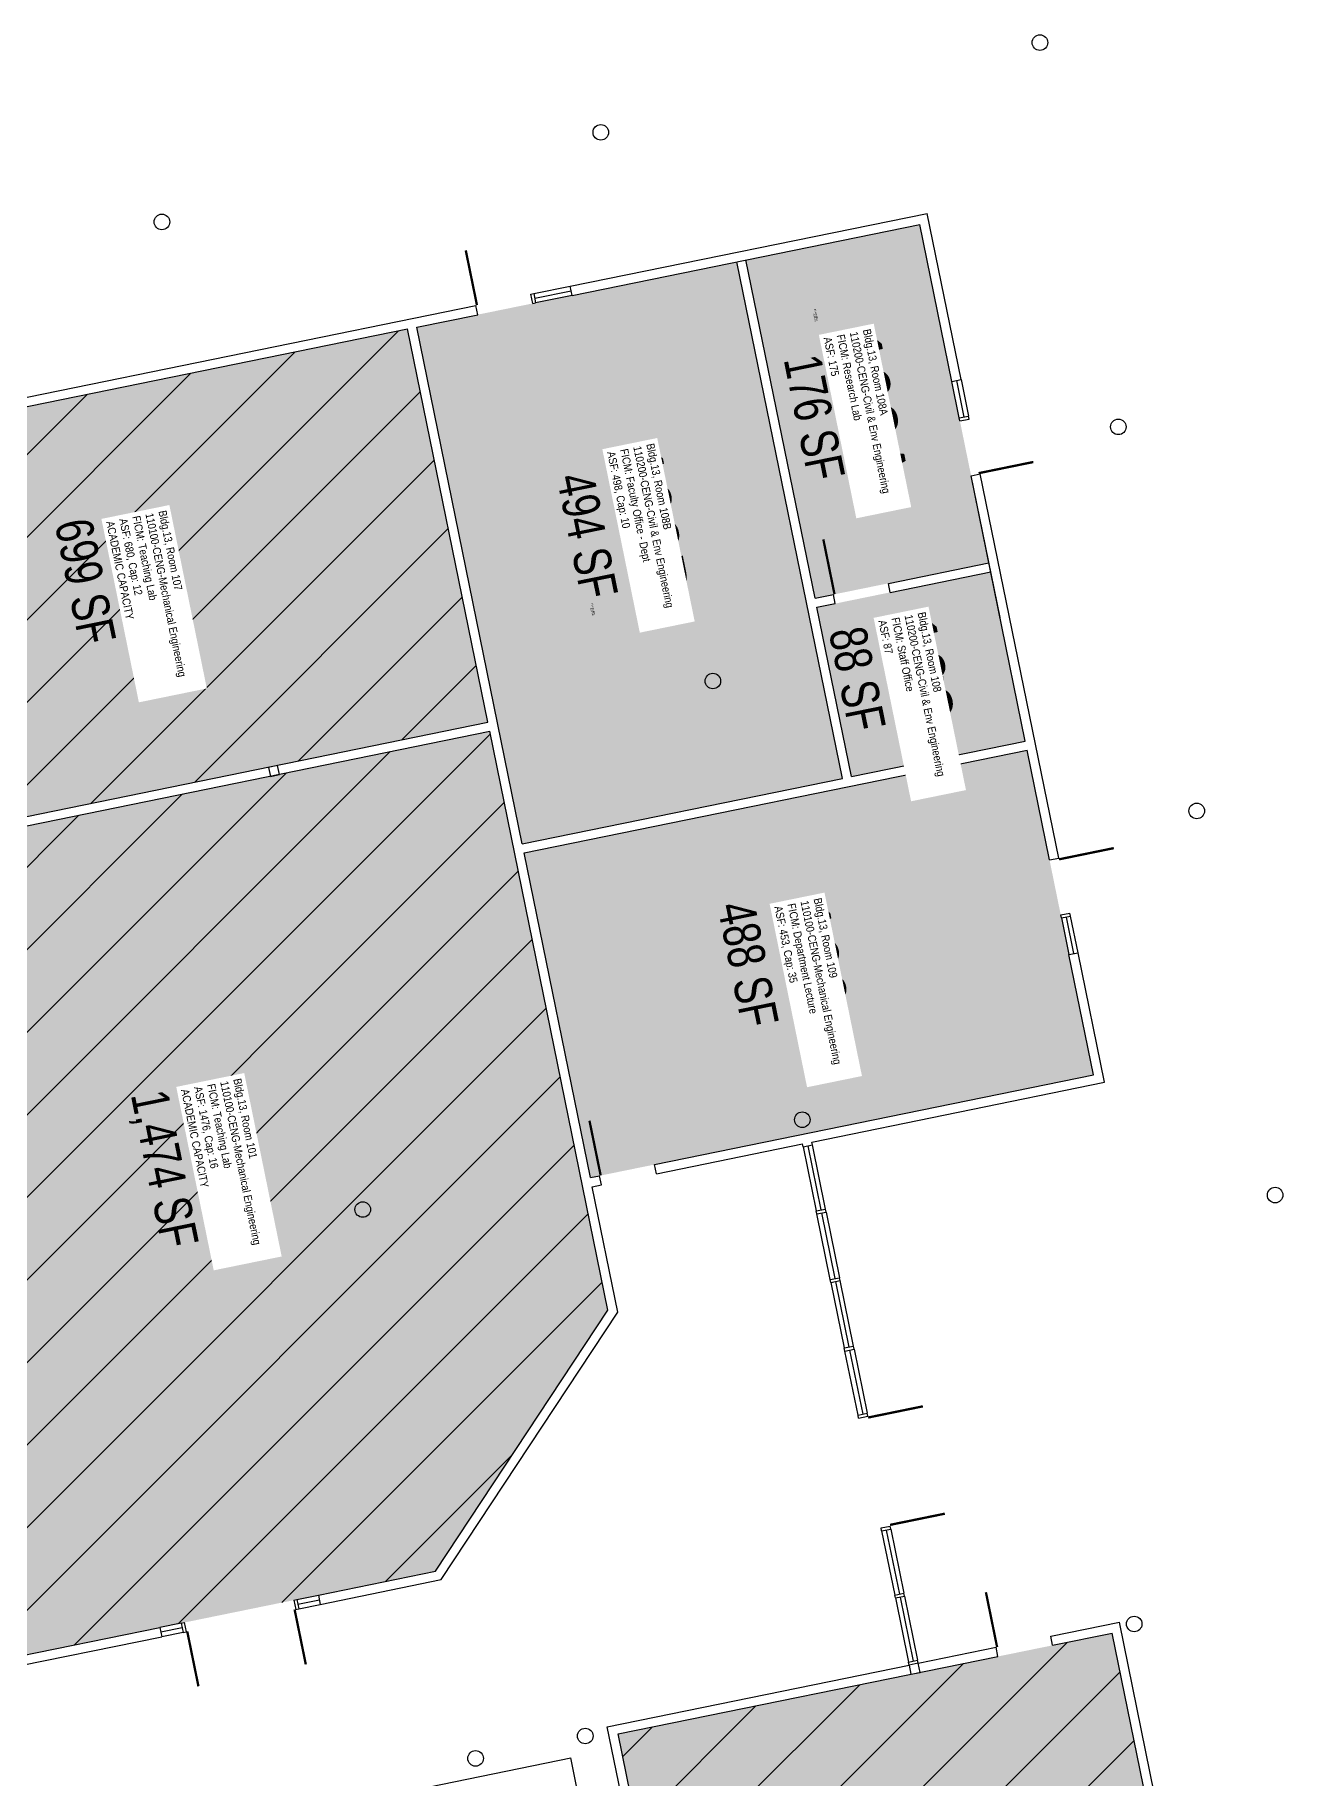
# Model space of a CAD drawing. Header units: inches. Extents: x 69195980 to 69199909, y 27677815 to 27680710.
# Drawn here: x 69198555 to 69199364, y 27679589 to 27680710 of the extents above; entities that cross this region are included whole.
import ezdxf
from ezdxf.enums import TextEntityAlignment as Align

# ---------------------------------------------------------------- set-up
doc = ezdxf.new("R2010")
doc.units = ezdxf.units.IN
doc.header["$LTSCALE"] = 100
doc.header["$MEASUREMENT"] = 0
for name, color, linetype in [('A-COLS', 5, 'CONTINUOUS'), ('A-DOOR', 2, 'CONTINUOUS'), ('A-GLAZ', 1, 'CONTINUOUS'), ('A-IDEN-RNUM', 7, 'CONTINUOUS'), ('A-IDEN-SNUM', 4, 'CONTINUOUS'), ('A-IDEN-VNUM', 4, 'CONTINUOUS'), ('A-SITE', 3, 'CONTINUOUS'), ('A-WALL', 5, 'CONTINUOUS'), ('AREA-TEXT', 3, 'CONTINUOUS'), ('Rooms-Capacity', 4, 'CONTINUOUS'), ('Rooms-Category-Color', 7, 'CONTINUOUS'), ('Rooms-College-Color', 7, 'CONTINUOUS'), ('Rooms-Department-Color', 7, 'CONTINUOUS'), ('Rooms-Division-Color', 7, 'CONTINUOUS'), ('Rooms-Information', 7, 'CONTINUOUS')]:
    doc.layers.add(name, color=color, linetype=linetype)
doc.styles.add('CP_AREA', font='arial.ttf', dxfattribs={"height": 15})
doc.styles.add('CP_ROOMSNUMBER', font='arial.ttf', dxfattribs={"height": 1})
doc.styles.add('CP_ROOMVNUMBER', font='arial.ttf', dxfattribs={"width": 0.85, "height": 0.075})
pattern_1 = [(45, (0, 0), (-26.516504294, 26.516504294), [])]

msp = doc.modelspace()

# ---------------------------------------------------------------- hatches: boundary and pattern name
at = {"layer": 'Rooms-Capacity'}
h = msp.add_hatch(dxfattribs=at)
h.set_pattern_fill('ANSI31', color=256, scale=300, style=0)
h.set_pattern_definition(pattern_1)
h.paths.add_polyline_path([(69198412.8, 27680442.9), (69198794.9, 27680520.9), (69198846.5, 27680268.2), (69198464.4, 27680190.1)])
h = msp.add_hatch(dxfattribs=at)
h.set_pattern_fill('ANSI31', color=256, scale=300, style=0)
h.set_pattern_definition(pattern_1)
h.paths.add_polyline_path([(69198430.3, 27680177.1), (69198847.7, 27680262.3), (69198923.7, 27679890.2), (69198812.8, 27679722.4), (69198534.7, 27679665.6)])
h = msp.add_hatch(dxfattribs=at)
h.set_pattern_fill('ANSI31', color=256, scale=300, style=0)
h.set_pattern_definition(pattern_1)
h.paths.add_polyline_path([(69198930.3, 27679617.8), (69199247.8, 27679682.6), (69199297, 27679441.5), (69198979.5, 27679376.7)])
at = {"layer": 'Rooms-Category-Color', "true_color": 0xe3f498}
for points in [[(69199124.1, 27680588.1), (69199012.4, 27680565.3), (69199056.8, 27680347.8), (69199168.5, 27680370.6), (69199157.1, 27680426.5), (69199149.5, 27680463.7), (69199144.7, 27680487.2)], [(69198412.8, 27680442.9), (69198794.9, 27680520.9), (69198846.5, 27680268.2), (69198464.4, 27680190.1)], [(69198430.3, 27680177.1), (69198847.7, 27680262.3), (69198923.7, 27679890.2), (69198812.8, 27679722.4), (69198534.7, 27679665.6)]]:
    msp.add_hatch(color=61, dxfattribs=at).paths.add_polyline_path(points)
at = {"layer": 'Rooms-Category-Color', "true_color": 0xfa9ba3}
for points in [[(69198800.8, 27680522.1), (69199006.5, 27680564.1), (69199074.4, 27680232), (69198868.6, 27680190)], [(69199169.7, 27680364.8), (69199105.1, 27680351.6), (69199069.8, 27680344.4), (69199058, 27680342), (69199080.2, 27680233.2), (69199191.9, 27680256)]]:
    msp.add_hatch(color=241, dxfattribs=at).paths.add_polyline_path(points)
at = {"layer": 'Rooms-Category-Color', "true_color": 0xffff64}
for points in [[(69198869.8, 27680184.1), (69199193.1, 27680250.1), (69199235.7, 27680041.4), (69198912.4, 27679975.4)], [(69198930.3, 27679617.8), (69199247.8, 27679682.6), (69199297, 27679441.5), (69198979.5, 27679376.7)]]:
    msp.add_hatch(color=51, dxfattribs=at).paths.add_polyline_path(points)
at = {"layer": 'Rooms-College-Color', "true_color": 0x99d7b2}
for points in [[(69199124.1, 27680588.1), (69199012.4, 27680565.3), (69199056.8, 27680347.8), (69199168.5, 27680370.6), (69199157.1, 27680426.5), (69199149.5, 27680463.7), (69199144.7, 27680487.2)], [(69198800.8, 27680522.1), (69199006.5, 27680564.1), (69199074.4, 27680232), (69198868.6, 27680190)], [(69198412.8, 27680442.9), (69198794.9, 27680520.9), (69198846.5, 27680268.2), (69198464.4, 27680190.1)], [(69199169.7, 27680364.8), (69199105.1, 27680351.6), (69199069.8, 27680344.4), (69199058, 27680342), (69199080.2, 27680233.2), (69199191.9, 27680256)], [(69198430.3, 27680177.1), (69198847.7, 27680262.3), (69198923.7, 27679890.2), (69198812.8, 27679722.4), (69198534.7, 27679665.6)], [(69198869.8, 27680184.1), (69199193.1, 27680250.1), (69199235.7, 27680041.4), (69198912.4, 27679975.4)]]:
    msp.add_hatch(color=253, dxfattribs=at).paths.add_polyline_path(points)
at = {"layer": 'Rooms-College-Color', "true_color": 0xffff64}
msp.add_hatch(color=51, dxfattribs=at).paths.add_polyline_path([(69198930.3, 27679617.8), (69199247.8, 27679682.6), (69199297, 27679441.5), (69198979.5, 27679376.7)])
at = {"layer": 'Rooms-Department-Color', "true_color": 0x99d7b2}
for points in [[(69199124.1, 27680588.1), (69199012.4, 27680565.3), (69199056.8, 27680347.8), (69199168.5, 27680370.6), (69199157.1, 27680426.5), (69199149.5, 27680463.7), (69199144.7, 27680487.2)], [(69198800.8, 27680522.1), (69199006.5, 27680564.1), (69199074.4, 27680232), (69198868.6, 27680190)], [(69198412.8, 27680442.9), (69198794.9, 27680520.9), (69198846.5, 27680268.2), (69198464.4, 27680190.1)], [(69199169.7, 27680364.8), (69199105.1, 27680351.6), (69199069.8, 27680344.4), (69199058, 27680342), (69199080.2, 27680233.2), (69199191.9, 27680256)], [(69198430.3, 27680177.1), (69198847.7, 27680262.3), (69198923.7, 27679890.2), (69198812.8, 27679722.4), (69198534.7, 27679665.6)], [(69198869.8, 27680184.1), (69199193.1, 27680250.1), (69199235.7, 27680041.4), (69198912.4, 27679975.4)]]:
    msp.add_hatch(color=253, dxfattribs=at).paths.add_polyline_path(points)
at = {"layer": 'Rooms-Department-Color', "true_color": 0x003fff}
msp.add_hatch(color=160, dxfattribs=at).paths.add_polyline_path([(69198930.3, 27679617.8), (69199247.8, 27679682.6), (69199297, 27679441.5), (69198979.5, 27679376.7)])
at = {"layer": 'Rooms-Division-Color', "true_color": 0x99d7b2}
for points in [[(69199124.1, 27680588.1), (69199012.4, 27680565.3), (69199056.8, 27680347.8), (69199168.5, 27680370.6), (69199157.1, 27680426.5), (69199149.5, 27680463.7), (69199144.7, 27680487.2)], [(69198800.8, 27680522.1), (69199006.5, 27680564.1), (69199074.4, 27680232), (69198868.6, 27680190)], [(69198412.8, 27680442.9), (69198794.9, 27680520.9), (69198846.5, 27680268.2), (69198464.4, 27680190.1)], [(69199169.7, 27680364.8), (69199105.1, 27680351.6), (69199069.8, 27680344.4), (69199058, 27680342), (69199080.2, 27680233.2), (69199191.9, 27680256)], [(69198430.3, 27680177.1), (69198847.7, 27680262.3), (69198923.7, 27679890.2), (69198812.8, 27679722.4), (69198534.7, 27679665.6)], [(69198869.8, 27680184.1), (69199193.1, 27680250.1), (69199235.7, 27680041.4), (69198912.4, 27679975.4)]]:
    msp.add_hatch(color=253, dxfattribs=at).paths.add_polyline_path(points)
at = {"layer": 'Rooms-Division-Color', "true_color": 0x003fff}
msp.add_hatch(color=160, dxfattribs=at).paths.add_polyline_path([(69198930.3, 27679617.8), (69199247.8, 27679682.6), (69199297, 27679441.5), (69198979.5, 27679376.7)])

# ---------------------------------------------------------------- linework, layer by layer
at = {"layer": 'A-COLS'}
for points in [[(69198705.5, 27680239.1), (69198706.7, 27680233.3), (69198712.6, 27680234.5), (69198711.4, 27680240.3)], [(69199117.2, 27679662.1), (69199118.4, 27679656.2), (69199124.3, 27679657.4), (69199123.1, 27679663.3)]]:
    msp.add_lwpolyline(points, close=True, dxfattribs=at)
for centre in [(69199201.3, 27680705), (69198919.1, 27680647.3), (69198637, 27680589.7), (69199251.7, 27680458), (69198991.1, 27680294.6), (69199302.1, 27680211.1), (69199048.6, 27680012.6), (69199352.5, 27679964.2), (69198766.1, 27679954.9), (69199261.9, 27679688.5), (69198909.1, 27679616.5), (69198838.6, 27679602.1)]:
    msp.add_circle(centre, 5, dxfattribs=at)
at = {"layer": 'A-DOOR'}
for points in [[(69198839.5, 27680536.2, 1.5, 1.5, 0), (69198832.3, 27680571.4, 0, 0, 0), (69198833.1, 27680571.6, 0, 0, -0.414214), (69198874.4, 27680541.8, 0, 0, -0.414214)], [(69199161.9, 27680428.2, 1.5, 1.5, 0), (69199197.1, 27680435.4, 0, 0, 0), (69199197, 27680436.2, 0, 0, 0.414214), (69199153.4, 27680462.5, 0, 0, 0.414214)], [(69199069.3, 27680350.4, 1.5, 1.5, 0), (69199062.1, 27680385.7, 0, 0, 0), (69199061.4, 27680385.5, 0, 0, -0.414214), (69199103.9, 27680357.4, 0, 0, -0.414214)], [(69199213.6, 27680180, 1.5, 1.5, 0), (69199248.8, 27680187.2, 0, 0, 0), (69199249, 27680186.5, 0, 0, -0.414214), (69199219.1, 27680145.2, 0, 0, -0.414214)], [(69198919, 27679976.8, 1.5, 1.5, 0), (69198911.8, 27680012, 0, 0, 0), (69198912.6, 27680012.2, 0, 0, -0.414214), (69198953.9, 27679982.3, 0, 0, -0.414214)], [(69199090.9, 27679821.2, 1.5, 1.5, 0), (69199126.1, 27679828.4, 0, 0, 0), (69199126.3, 27679827.7, 0, 0, -0.414214), (69199096.4, 27679786.4, 0, 0, -0.414214)], [(69199105, 27679752.2, 1.5, 1.5, 0), (69199140.2, 27679759.4, 0, 0, 0), (69199140.1, 27679760.1, 0, 0, 0.414214), (69199096.4, 27679786.4, 0, 0, 0.414214)], [(69199173.8, 27679673.6, 1.5, 1.5, 0), (69199166.6, 27679708.9, 0, 0, 0), (69199167.3, 27679709, 0, 0, -0.414214), (69199208.6, 27679679.2, 0, 0, -0.414214)], [(69198653.3, 27679683.7, 1.5, 1.5, 0), (69198660.5, 27679648.4, 0, 0, 0), (69198661.2, 27679648.6, 0, 0, 0.414214), (69198687.5, 27679692.2, 0, 0, 0.414214)], [(69198722.3, 27679697.8, 1.5, 1.5, 0), (69198729.5, 27679662.5, 0, 0, 0), (69198728.8, 27679662.4, 0, 0, -0.414214), (69198687.5, 27679692.2, 0, 0, -0.414214)]]:
    msp.add_lwpolyline(points, format="xyseb", dxfattribs=at)
at = {"layer": 'A-GLAZ'}
for p, q in [((69198876, 27680543.6), (69198899.5, 27680548.4)), ((69198876.6, 27680540.7), (69198900.1, 27680545.5)), ((69198900.7, 27680542.5), (69198877.2, 27680537.7)), ((69199149.5, 27680463.7), (69199144.7, 27680487.2)), ((69199147.7, 27680487.8), (69199152.5, 27680464.3)), ((69199150.6, 27680488.4), (69199155.4, 27680464.9)), ((69199215.1, 27680142.3), (69199219.9, 27680118.8)), ((69199218.1, 27680142.9), (69199222.9, 27680119.4)), ((69199225.8, 27680120), (69199221, 27680143.5)), ((69199049.2, 27679995.2), (69199057.6, 27679954)), ((69199052.2, 27679995.8), (69199060.6, 27679954.6)), ((69199063.5, 27679955.2), (69199055.1, 27679996.4)), ((69199066.6, 27679909.9), (69199058, 27679952.1)), ((69199061, 27679952.7), (69199069.6, 27679910.5)), ((69199063.9, 27679953.3), (69199072.5, 27679911.1)), ((69199067, 27679908), (69199075.6, 27679865.9)), ((69199070, 27679908.6), (69199078.6, 27679866.5)), ((69199081.5, 27679867.1), (69199072.9, 27679909.2)), ((69199084.4, 27679822.7), (69199076, 27679863.9)), ((69199079, 27679864.5), (69199087.4, 27679823.3)), ((69199081.9, 27679865.1), (69199090.3, 27679823.9)), ((69199099.6, 27679748.3), (69199108, 27679707.1)), ((69199102.6, 27679748.9), (69199111, 27679707.7)), ((69199105.5, 27679749.5), (69199113.9, 27679708.3)), ((69198723.8, 27679704.2), (69198737.6, 27679707)), ((69198724.4, 27679701.3), (69198738.2, 27679704.1)), ((69198725, 27679698.3), (69198738.8, 27679701.1)), ((69199108.4, 27679705.2), (69199116.8, 27679664)), ((69199111.4, 27679705.8), (69199119.8, 27679664.6)), ((69199114.3, 27679706.4), (69199122.7, 27679665.2)), ((69198649.4, 27679689), (69198635.7, 27679686.2)), ((69198650, 27679686.1), (69198636.3, 27679683.3)), ((69198650.6, 27679683.1), (69198636.9, 27679680.3))]:
    msp.add_line(p, q, dxfattribs=at)
at = {"layer": 'A-SITE'}
for p in [(69198583.7, 27679537.8), (69199005.4, 27679085)]:
    msp.add_line(p, (69198899.8, 27679602.4), dxfattribs=at)
at = {"layer": 'A-WALL'}
for p, q in [((69198899.5, 27680548.4), (69199128.8, 27680595.2)), ((69198900.7, 27680542.5), (69199124.1, 27680588.1)), ((69199144.7, 27680487.2), (69199124.1, 27680588.1)), ((69199150.6, 27680488.4), (69199128.8, 27680595.2)), ((69199074.4, 27680232), (69199006.5, 27680564.1)), ((69199056.8, 27680347.8), (69199012.4, 27680565.3)), ((69198874.1, 27680543.2), (69198876, 27680543.6)), ((69198875.3, 27680537.3), (69198874.1, 27680543.2)), ((69198876, 27680543.6), (69198877.2, 27680537.7)), ((69198900.7, 27680542.5), (69198899.5, 27680548.4)), ((69198540.9, 27680475.2), (69198838.8, 27680536)), ((69198800.8, 27680522.1), (69198840, 27680530.1)), ((69198840, 27680530.1), (69198838.8, 27680536)), ((69198875.3, 27680537.3), (69198877.2, 27680537.7)), ((69198542.1, 27680469.3), (69198794.9, 27680520.9)), ((69198846.5, 27680268.2), (69198794.9, 27680520.9)), ((69198868.6, 27680190), (69198800.8, 27680522.1)), ((69199144.7, 27680487.2), (69199150.6, 27680488.4)), ((69199149.5, 27680463.7), (69199155.4, 27680464.9)), ((69199149.9, 27680461.8), (69199149.5, 27680463.7)), ((69199149.9, 27680461.8), (69199155.8, 27680463)), ((69199155.8, 27680463), (69199155.4, 27680464.9)), ((69199157.1, 27680426.5), (69199163, 27680427.7)), ((69199175.7, 27680335.4), (69199157.1, 27680426.5)), ((69199191.9, 27680256), (69199157.1, 27680426.5)), ((69199213.4, 27680180.8), (69199163, 27680427.7)), ((69199103.9, 27680357.4), (69199168.5, 27680370.6)), ((69199105.1, 27680351.6), (69199169.7, 27680364.8)), ((69199056.8, 27680347.8), (69199068.6, 27680350.2)), ((69199069.8, 27680344.4), (69199068.6, 27680350.2)), ((69199105.1, 27680351.6), (69199103.9, 27680357.4)), ((69199058, 27680342), (69199069.8, 27680344.4)), ((69199080.2, 27680233.2), (69199058, 27680342)), ((69198430.3, 27680177.1), (69198847.7, 27680262.3)), ((69198464.4, 27680190.1), (69198846.5, 27680268.2)), ((69198923.7, 27679890.2), (69198847.7, 27680262.3)), ((69198869.8, 27680184.1), (69199193.1, 27680250.1)), ((69199080.2, 27680233.2), (69199191.9, 27680256)), ((69199207.5, 27680179.6), (69199193.1, 27680250.1)), ((69198868.6, 27680190), (69199074.4, 27680232)), ((69198912.4, 27679975.4), (69198869.8, 27680184.1)), ((69199207.5, 27680179.6), (69199213.4, 27680180.8)), ((69199214.7, 27680144.3), (69199220.6, 27680145.5)), ((69199215.1, 27680142.3), (69199214.7, 27680144.3)), ((69199215.1, 27680142.3), (69199221, 27680143.5)), ((69199221, 27680143.5), (69199220.6, 27680145.5)), ((69199219.9, 27680118.8), (69199225.8, 27680120)), ((69199235.7, 27680041.4), (69199219.9, 27680118.8)), ((69199242.8, 27680036.7), (69199225.8, 27680120)), ((69198953.6, 27679983.8), (69199235.7, 27680041.4)), ((69199054.7, 27679998.3), (69199242.8, 27680036.7)), ((69198954.8, 27679977.9), (69199048.8, 27679997.1)), ((69199049.2, 27679995.2), (69199048.8, 27679997.1)), ((69199049.2, 27679995.2), (69199055.1, 27679996.4)), ((69199055.1, 27679996.4), (69199054.7, 27679998.3)), ((69198954.8, 27679977.9), (69198953.6, 27679983.8)), ((69198912.4, 27679975.4), (69198918.3, 27679976.6)), ((69198913.6, 27679969.5), (69198919.5, 27679970.7)), ((69198930.1, 27679889), (69198913.6, 27679969.5)), ((69198919.5, 27679970.7), (69198918.3, 27679976.6)), ((69199057.6, 27679954), (69199063.5, 27679955.2)), ((69199058, 27679952.1), (69199057.6, 27679954)), ((69199058, 27679952.1), (69199063.9, 27679953.3)), ((69199063.9, 27679953.3), (69199063.5, 27679955.2)), ((69199066.6, 27679909.9), (69199072.5, 27679911.1)), ((69199067, 27679908), (69199066.6, 27679909.9)), ((69199067, 27679908), (69199072.9, 27679909.2)), ((69199072.9, 27679909.2), (69199072.5, 27679911.1)), ((69198812.8, 27679722.4), (69198923.7, 27679890.2)), ((69198816.4, 27679717), (69198930.1, 27679889)), ((69199075.6, 27679865.9), (69199081.5, 27679867.1)), ((69199076, 27679863.9), (69199075.6, 27679865.9)), ((69199076, 27679863.9), (69199081.9, 27679865.1)), ((69199081.9, 27679865.1), (69199081.5, 27679867.1)), ((69199084.4, 27679822.7), (69199090.3, 27679823.9)), ((69199084.8, 27679820.8), (69199084.4, 27679822.7)), ((69199090.7, 27679822), (69199090.3, 27679823.9)), ((69199084.8, 27679820.8), (69199090.7, 27679822)), ((69199099.2, 27679750.2), (69199105.1, 27679751.4)), ((69199099.6, 27679748.3), (69199099.2, 27679750.2)), ((69199099.6, 27679748.3), (69199105.5, 27679749.5)), ((69199105.5, 27679749.5), (69199105.1, 27679751.4)), ((69198737.6, 27679707), (69198812.8, 27679722.4)), ((69198738.8, 27679701.1), (69198816.4, 27679717)), ((69198721.9, 27679703.8), (69198723.8, 27679704.2)), ((69198721.9, 27679703.8), (69198723.1, 27679697.9)), ((69198723.8, 27679704.2), (69198725, 27679698.3)), ((69198737.6, 27679707), (69198738.8, 27679701.1)), ((69199108, 27679707.1), (69199113.9, 27679708.3)), ((69199108.4, 27679705.2), (69199108, 27679707.1)), ((69199108.4, 27679705.2), (69199114.3, 27679706.4)), ((69199114.3, 27679706.4), (69199113.9, 27679708.3)), ((69198649.4, 27679689), (69198651.3, 27679689.4)), ((69198649.4, 27679689), (69198650.6, 27679683.1)), ((69198651.3, 27679689.4), (69198652.5, 27679683.5)), ((69198723.1, 27679697.9), (69198725, 27679698.3)), ((69199208.3, 27679680.7), (69199252.4, 27679689.7)), ((69199364, 27679142.9), (69199252.4, 27679689.7)), ((69198429.1, 27679637.9), (69198636.9, 27679680.3)), ((69198534.7, 27679665.6), (69198635.7, 27679686.2)), ((69198635.7, 27679686.2), (69198636.9, 27679680.3)), ((69198650.6, 27679683.1), (69198652.5, 27679683.5)), ((69199209.5, 27679674.8), (69199208.3, 27679680.7)), ((69199209.5, 27679674.8), (69199247.8, 27679682.6)), ((69199297, 27679441.5), (69199247.8, 27679682.6)), ((69198930.3, 27679617.8), (69199174.3, 27679667.6)), ((69199123.1, 27679663.3), (69199173.1, 27679673.5)), ((69199174.3, 27679667.6), (69199173.1, 27679673.5)), ((69198923.2, 27679622.4), (69199117.2, 27679662.1)), ((69199116.8, 27679664), (69199122.7, 27679665.2)), ((69199117.2, 27679662.1), (69199116.8, 27679664)), ((69199123.1, 27679663.3), (69199122.7, 27679665.2)), ((69199034.8, 27679075.7), (69198923.2, 27679622.4)), ((69198979.5, 27679376.7), (69198930.3, 27679617.8))]:
    msp.add_line(p, q, dxfattribs=at)

# ---------------------------------------------------------------- texts
at = {"layer": 'A-IDEN-RNUM', "style": 'CP_ROOMSNUMBER', "width": 0.85}
for s, p in [('0108-A0', (69199055.6, 27680530.7)), ('0107-00', (69198622.9, 27680378.1)), ('0108-B0', (69198912.4, 27680341.5)), ('0108-00', (69199136.7, 27680299.2)), ('0109-00', (69199042.5, 27680139.3)), ('0101-00', (69198673.9, 27680000.3))]:
    msp.add_text(s, height=1, rotation=281.54, dxfattribs=at).set_placement(p)
at = {"layer": 'A-IDEN-SNUM', "style": 'CP_ROOMSNUMBER', "width": 0.85}
for s, p in [('01300108A0', (69199056.3, 27680533.7)), ('0130010700', (69198623.5, 27680381.1)), ('01300108B0', (69198913, 27680344.5)), ('0130010800', (69199137.3, 27680302.2)), ('0130010900', (69199043.1, 27680142.3)), ('0130010100', (69198674.6, 27680003.4))]:
    msp.add_text(s, height=1, rotation=281.54, dxfattribs=at).set_placement(p)
at = {"layer": 'A-IDEN-VNUM', "style": 'CP_ROOMVNUMBER', "width": 0.85}
for s, p in [('108A', (69199089.8, 27680469.8)), ('108B', (69198949.2, 27680396)), ('107', (69198625.9, 27680365.5)), ('108', (69199122.2, 27680301.8)), ('109', (69199053.9, 27680117.7)), ('101', (69198673.9, 27680000.3))]:
    msp.add_text(s, height=36, rotation=281.5383, dxfattribs=at).set_placement(p, align=Align.MIDDLE_CENTER)
at = {"layer": 'AREA-TEXT', "style": 'CP_AREA', "width": 0.75}
for s, p in [('176 SF', (69199056.4, 27680464)), ('494 SF', (69198910.5, 27680388.1)), ('699 SF', (69198587.9, 27680358.7)), ('88 SF', (69199084, 27680296)), ('488 SF', (69199013.8, 27680112.6)), ('1,474 SF', (69198638.9, 27679981.1))]:
    msp.add_text(s, height=24, rotation=281.5383, dxfattribs=at).set_placement(p, align=Align.MIDDLE_CENTER)

# ---------------------------------------------------------------- next in the draw order: texts
at = {"layer": 'Rooms-Information', "width": 115.2, "attachment_point": 7, "rotation": 281.5383, "style": 'CP_ROOMVNUMBER', "bg_fill": 3, "box_fill_scale": 1.5, "bg_fill_color": 256, "bg_fill_true_color": 13158600, "bg_fill_transparency": 0}
for s, insert, char_height in [('Bldg.13, Room 108A^M^J110200-CENG-Civil & Env Engineering^M^JFICM: Research Lab^M^JASF: 175', (69199062.2, 27680515.1), 5.143), ('Bldg.13, Room 108B^M^J110200-CENG-Civil & Env Engineering^M^JFICM: Faculty Office - Dept^M^JASF: 498, Cap: 10', (69198921.6, 27680441.3), 5.1429), ('Bldg.13, Room 107^M^J110100-CENG-Mechanical Engineering^M^JFICM: Teaching Lab^M^JASF: 680, Cap: 12^M^JACADEMIC CAPACITY', (69198601.1, 27680396.8), 5.1429), ('Bldg.13, Room 108^M^J110200-CENG-Civil & Env Engineering^M^JFICM: Staff Office^M^JASF: 87', (69199097.4, 27680333.2), 5.143), ('Bldg.13, Room 109^M^J110100-CENG-Mechanical Engineering^M^JFICM: Department Lecture^M^JASF: 453, Cap: 35', (69199029.1, 27680149.1), 5.1429), ('Bldg.13, Room 101^M^J110100-CENG-Mechanical Engineering^M^JFICM: Teaching Lab^M^JASF: 1476, Cap: 16^M^JACADEMIC CAPACITY', (69198649.2, 27680031.7), 5.1429)]:
    msp.add_mtext(s, dxfattribs=dict(at, insert=insert, char_height=char_height))

doc.saveas('drawing.dxf')
